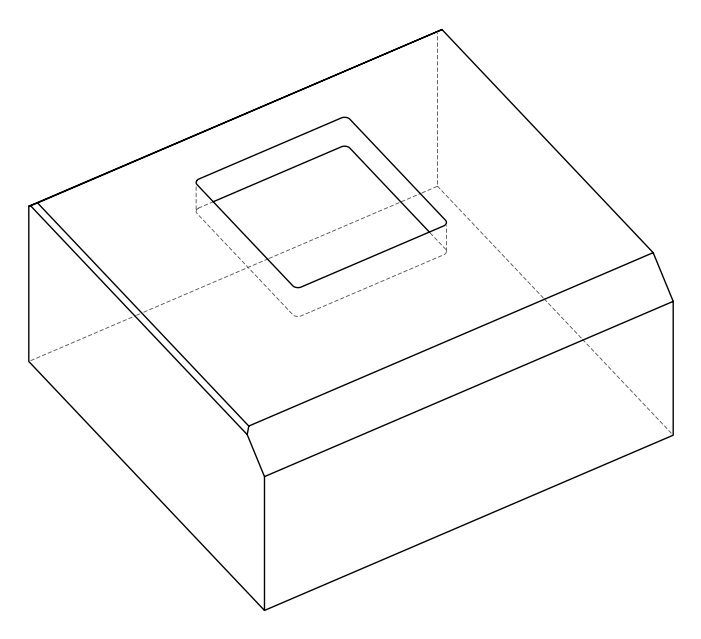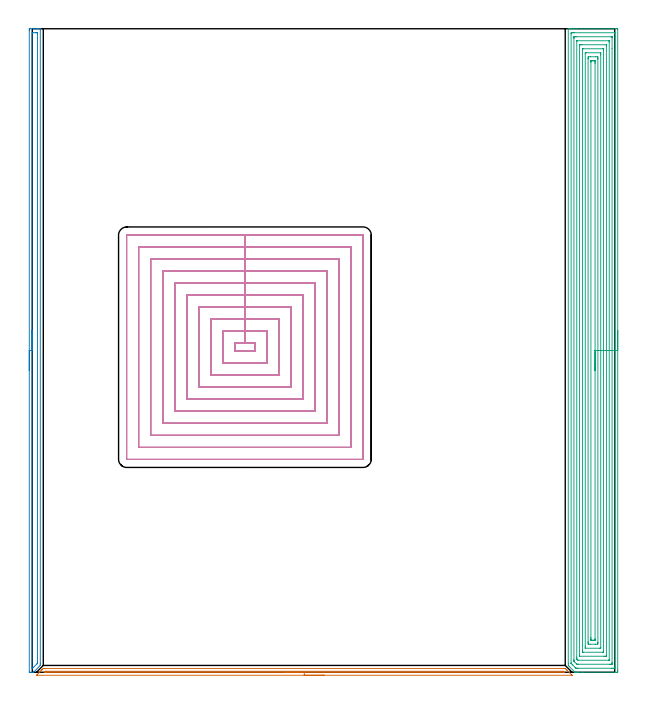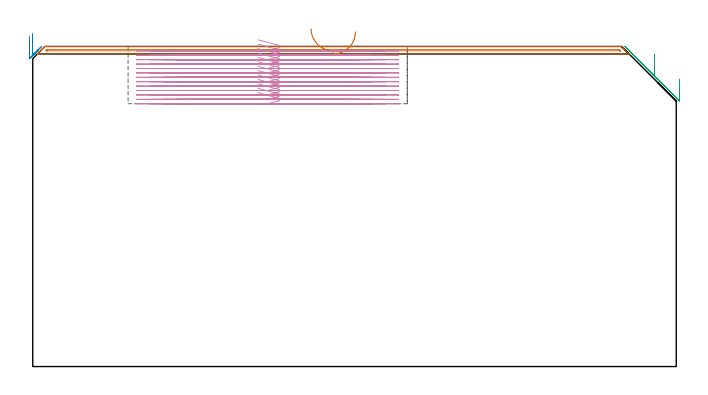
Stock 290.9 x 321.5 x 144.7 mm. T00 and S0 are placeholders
(PLAN: 4 operations, 1 tool changes, 99.3 min)
(1 AREA_MILL | FG_CHAMFER_SURFACE | UGT0205_001 | 4.37 min | 1571 mm3)
(2 AREA_MILL_1 | FG_CHAMFER_SURFACE_1 | UGT0205_001 | 5.32 min | 4841 mm3)
(3 AREA_MILL_2 | FG_CHAMFER_SURFACE_2 | UGT0205_001 | 23.52 min | 98011 mm3)
(4 MILL_RECTANGULAR_POCKET | POCKET_RECTANGULAR_STRAIGHT | NXT0201_009 | Follow Part, ap 2, ae 75% | 66.1 min | 392237 mm3)
(TOOL UGT0205_001 | Chamfer Mill 20 x 3 x 45 deg. | D20 FL50 Z2)
(TOOL NXT0201_009 | ENDMILL 8mm [2P460-0800-NA 1630] | D8 FL26 Z6)
(OP 1 AREA_MILL)
G17 G21 G94 G90
T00 M6
G54
G17 G0 G90 X145.85 Y-1.5 S1061 M3
G43 Z154.7 H0
Z151.3
G94 G1 X145.812 Z150.428 F250.
X145.698 Z149.563
X145.509 Z148.712
X145.247 Z147.88
X144.913 Z147.074
X144.51 Z146.3
X144.041 Z145.564
X143.51 Z144.872
X142.921 Z144.229
X142.278 Z143.639
X141.586 Z143.108
X140.85 Z142.64
X140.076 Z142.237
X139.27 Z141.903
X138.438 Z141.641
X137.586 Z141.452
X136.722 Z141.338
X135.85 Z141.3
X2.611
X2.273 Y-1.499 Z141.301
X2.108 Y-1.497 Z141.303
X2.105 Y-1.495 Z141.305
X3.167 Y-0.433 Z142.366
X3.945 Y0.346 Z143.144
X4.06 Y0.462 Z143.258
X4.237 Y0.638 Z143.436
X4.507 Y0.908 Z143.706
X4.674 Y1.077 Z143.871
X4.838 Y1.239 Z144.037
X4.954 Y1.355 Z144.153
X5.113 Y1.515 Z144.31
X5.4 Y1.8 Z144.597
X5.498 Y1.894 Z144.691
X6.294 Y1.9 Z144.7
X265.406
X266.202 Y1.894 Z144.691
X266.3 Y1.8 Z144.597
X266.597 Y1.503 Z144.303
X266.895 Y1.206 Z144.004
X267.025 Y1.077 Z143.873
X267.381 Y0.719 Z143.519
X269.492 Y-1.391 Z141.407
X269.576 Y-1.479 Z141.319
X269.583 Y-1.495 Z141.303
X269.576 Y-1.499 Z141.299
X135.85 Y-1.5 Z141.3
Y-0.086 Z142.714
X6.758 Y-0.085 Z142.715
X6.294 Y-0.082 Z142.718
X6.131 Y-0.079 Z142.721
X5.99 Y-0.071 Z142.729
X6.053 Y-0.002 Z142.798
X6.133 Y0.08 Z142.88
X6.294 Y0.243 Z143.043
X6.497 Y0.439 Z143.239
X6.534 Y0.473 Z143.273
X6.6 Y0.479 Z143.279
X6.748 Y0.482 Z143.282
X7.046 Y0.485 Z143.285
X7.187 Y0.486 Z143.286
X264.669 Y0.485 Z143.285
X264.959 Y0.482 Z143.282
X265.104 Y0.479 Z143.279
X265.167 Y0.472 Z143.272
X265.201 Y0.44 Z143.24
X265.406 Y0.242 Z143.042
X265.657 Y-0.014 Z142.786
X265.711 Y-0.072 Z142.728
X265.713 Y-0.08 Z142.72
X265.695 Y-0.081 Z142.719
X265.638 Y-0.083 Z142.717
X265.406 Y-0.085 Z142.715
X265.251 Y-0.086 Z142.714
X135.85
X134.978 Z142.752
X134.113 Z142.866
X133.262 Z143.055
X132.43 Z143.317
X131.624 Z143.651
X130.85 Z144.054
X130.114 Z144.523
X129.422 Z145.054
X128.779 Z145.643
X128.19 Z146.286
X127.658 Z146.978
X127.19 Z147.714
X126.787 Z148.488
X126.453 Z149.294
X126.191 Z150.126
X126.002 Z150.978
X125.888 Z151.843
X125.85 Z152.714
G0 Z154.7
M5
M2
(OP 2 AREA_MILL_1)
G17 G21 G94 G90
T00 M6
G54
G17 G0 G90 X-1.5 Y150.7 S1061 M3
G43 Z154.7 H0
Z149.2
G94 G1 Y150.738 Z148.328 F250.
Y150.852 Z147.463
Y151.041 Z146.612
Y151.303 Z145.78
Y151.637 Z144.974
Y152.04 Z144.2
Y152.508 Z143.464
Y153.04 Z142.772
Y153.629 Z142.129
Y154.272 Z141.54
Y154.964 Z141.008
Y155.7 Z140.54
Y156.474 Z140.137
Y157.28 Z139.803
Y158.112 Z139.541
Y158.964 Z139.352
Y159.828 Z139.238
Y160.7 Z139.2
Y320.411
X-1.499 Y320.769 Z139.201
X-1.494 Y321.3 Z139.203
X-1.491 Y321.392 Z139.205
X-0.968 Y321.4 Z139.728
X0.806 Z141.501
X2.217 Z142.913
X2.581 Z143.276
X3.308 Z144.008
X3.564 Z144.264
X3.965 Y321.392 Z144.657
X3.997 Y321.39 Z144.688
X4. Y321.217 Z144.7
Y4.207
Y3.404 Z144.698
X3.999 Y3.398 Z144.697
X3.913 Y3.313 Z144.613
X0.76 Y0.16 Z141.46
X0.728 Y0.128 Z141.427
X0.601 Y0.01 Z141.294
X0.552 Y0.002 Z141.247
X0.45 Y0. Z141.15
X0.443 Z141.142
X-0.24 Z140.459
X-0.968 Z139.727
X-1.332 Z139.365
X-1.491 Y0.002 Z139.205
X-1.5 Y0.183 Z139.2
Y160.7
X-0.086 Z140.614
Y318.981
X-0.081 Y319.39 Z140.619
X0.392 Y319.399 Z141.092
X1.694 Y319.4 Z142.394
X2.166 Y319.399 Z142.866
X2.581 Y319.39 Z143.281
X2.586 Y318.981 Z143.286
Y5.102
X2.581 Y4.442 Z143.281
X2.468 Y4.321 Z143.168
X2.358 Y4.207 Z143.058
X0.569 Y2.419 Z141.269
X0.237 Y2.099 Z140.937
X0.125 Y2.01 Z140.825
X-0.081 Z140.619
X-0.086 Y2.419 Z140.614
Y2.424
Y160.7
Y161.572 Z140.652
Y162.436 Z140.766
Y163.288 Z140.955
Y164.12 Z141.217
Y164.926 Z141.551
Y165.7 Z141.954
Y166.436 Z142.423
Y167.128 Z142.954
Y167.771 Z143.543
Y168.36 Z144.186
Y168.892 Z144.878
Y169.36 Z145.614
Y169.763 Z146.388
Y170.097 Z147.194
Y170.359 Z148.026
Y170.548 Z148.878
Y170.662 Z149.743
Y170.7 Z150.614
G0 Z154.7
M5
M2
(OP 3 AREA_MILL_2)
G17 G21 G94 G90
T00 M6
G54
G17 G0 G90 X292.4 Y170.7 S1061 M3
G43 Z154.7 H0
Z130.
G94 G1 Y170.662 Z129.128 F250.
Y170.548 Z128.264
Y170.359 Z127.412
Y170.097 Z126.58
Y169.763 Z125.774
Y169.36 Z125.
Y168.892 Z124.264
Y168.36 Z123.572
Y167.771 Z122.929
Y167.128 Z122.34
Y166.436 Z121.808
Y165.7 Z121.34
Y164.926 Z120.937
Y164.12 Z120.603
Y163.288 Z120.341
Y162.436 Z120.152
Y161.572 Z120.038
Y160.7 Z120.
Y1.067
X292.399 Y0.63 Z120.001
X292.395 Y0.178 Z120.003
X292.392 Y0.01 Z120.006
X291.949 Y0. Z120.448
X274.942 Z137.453
X272.558 Z139.837
X271.835 Z140.565
X271.558 Z140.842
X271.154 Y0.001 Z141.237
X271.098 Y0.01 Z141.293
X271.034 Y0.062 Z141.358
X270.956 Y0.143 Z141.441
X270.916 Y0.183 Z141.482
X268.151 Y2.948 Z144.247
X267.788 Y3.313 Z144.61
X267.706 Y3.399 Z144.692
X267.7 Y4.207 Z144.7
Y321.217
X267.703 Y321.393 Z144.688
X267.704 Y321.4 Z144.686
X268.07 Z144.33
X268.309 Z144.091
X269.032 Z143.363
X270.275 Z142.122
X271.677 Z140.719
X291.949 Z120.448
X292.212 Y321.397 Z120.186
X292.392 Y321.39 Z120.006
X292.399 Y321.207 Z119.999
X292.4 Y160.7 Z120.
X290.986 Z121.414
X290.985 Y2.503 Z121.415
X290.984 Y2.419 Z121.416
X290.979 Y2.023 Z121.421
X290.592 Y2.007 Z121.808
X290.186 Y2.002 Z122.214
X289.718 Y2. Z122.682
X289.305 Z123.095
X272.558 Z139.842
X272.087 Y2.002 Z140.313
X271.677 Y2.01 Z140.723
X271.544 Y2.018 Z140.856
X271.408 Y2.149 Z140.992
X271.132 Y2.419 Z141.268
X269.914 Y3.636 Z142.486
X269.344 Y4.207 Z143.056
X269.151 Y4.408 Z143.249
X269.121 Y4.441 Z143.279
X269.119 Y4.462 Z143.281
X269.116 Y4.512 Z143.284
X269.115 Y4.613 Z143.285
Y318.897
Y318.981
X269.121 Y319.377 Z143.279
X269.508 Y319.393 Z142.892
X269.914 Y319.398 Z142.486
X270.382 Y319.4 Z142.018
X270.795 Z141.605
X290.885 Y319.399 Z121.515
X290.919 Y319.398 Z121.481
X290.955 Y319.394 Z121.445
X290.978 Y319.39 Z121.422
X290.979 Y319.362 Z121.421
X290.985 Y319.065 Z121.415
X290.986 Y160.7 Z121.414
X289.572 Z122.828
X289.571 Y4.831 Z122.829
X289.569 Y4.207 Z122.831
X289.567 Y4.073 Z122.833
X289.565 Y4.014 Z122.835
X289.503 Y4.006 Z122.897
X289.305 Y4.003 Z123.095
X288.628 Y4. Z123.772
X288.423 Z123.977
X272.762 Z139.638
X272.558 Y4.003 Z139.842
X272.354 Y4.009 Z140.046
X271.988 Y4.024 Z140.412
X271.794 Y4.207 Z140.606
X270.795 Y5.205 Z141.605
X270.602 Y5.405 Z141.798
X270.555 Y5.456 Z141.845
X270.535 Y5.484 Z141.865
X270.533 Y5.545 Z141.867
X270.531 Y5.725 Z141.869
X270.529 Y5.996 Z141.871
Y6.266 Z141.872
Y316.569 Z141.871
X270.531 Y317.192 Z141.869
X270.533 Y317.327 Z141.867
X270.535 Y317.386 Z141.865
X270.597 Y317.394 Z141.803
X270.795 Y317.397 Z141.605
X271.472 Y317.4 Z140.928
X271.677 Z140.723
X289.101 Z123.299
X289.305 Y317.397 Z123.095
X289.509 Y317.392 Z122.891
X289.562 Y317.39 Z122.838
X289.565 Y317.354 Z122.835
X289.569 Y317.283 Z122.831
X289.571 Y317.192 Z122.829
X289.572 Y311.436 Z122.828
Y160.7
X288.157 Z124.243
Y6.266
X288.155 Y6.058 Z124.245
X288.153 Y6.023 Z124.247
X288.151 Y6.011 Z124.249
X288.144 Y6.008 Z124.256
X288.09 Y6.003 Z124.31
X287.981 Y6.001 Z124.419
X272.558 Z139.842
X272.553 Z139.847
X272.181 Y6.28 Z140.219
X272.109 Y6.351 Z140.291
X271.963 Y6.498 Z140.437
X271.95 Y6.613 Z140.45
X271.947 Y6.89 Z140.453
X271.943 Y7.514 Z140.457
Y315.134
X271.945 Y315.342 Z140.455
X271.947 Y315.377 Z140.453
X271.949 Y315.389 Z140.451
X271.956 Y315.392 Z140.444
X272.01 Y315.397 Z140.39
X272.119 Y315.399 Z140.281
X287.981 Z124.419
X288.09 Y315.398 Z124.31
X288.143 Y315.394 Z124.257
X288.151 Y315.39 Z124.249
X288.154 Y315.385 Z124.246
X288.156 Y315.363 Z124.244
X288.157 Y315.258 Z124.243
Y314.78
Y160.7
X286.743 Z125.657
Y8.511
X286.741 Y8.344 Z125.659
X286.736 Y8.018 Z125.664
X286.661 Y8.01 Z125.739
X286.445 Y8.003 Z125.955
X285.779 Y8. Z126.621
X285.567 Z126.833
X273.439 Y8.001 Z138.961
X273.395 Y8.003 Z139.005
X273.371 Y8.006 Z139.029
X273.364 Y8.008 Z139.036
X273.362 Y8.093 Z139.038
X273.358 Y8.428 Z139.042
X273.357 Y8.762 Z139.043
Y312.889
X273.359 Y313.056 Z139.041
X273.364 Y313.382 Z139.036
X273.439 Y313.39 Z138.961
X273.655 Y313.397 Z138.745
X274.321 Y313.4 Z138.079
X274.533 Z137.867
X286.661 Y313.399 Z125.739
X286.705 Y313.397 Z125.695
X286.729 Y313.394 Z125.671
X286.736 Y313.392 Z125.664
X286.738 Y313.307 Z125.662
X286.742 Y312.973 Z125.658
X286.743 Y312.805 Z125.657
Y312.721
Y160.7
X285.329 Z127.071
Y10.924
X285.328 Y10.467 Z127.072
X285.324 Y10.034 Z127.076
X285.322 Y10.01 Z127.078
X285.3 Y10.007 Z127.1
X285.243 Y10.002 Z127.157
X285.128 Y10. Z127.272
X284.898 Z127.502
X275.202 Z137.198
X274.78 Y10.001 Z137.62
X274.775 Y10.006 Z137.625
X274.773 Y10.009 Z137.627
X274.771 Y10.467 Z137.629
Y10.904
Y310.476
X274.772 Y310.933 Z137.628
X274.776 Y311.366 Z137.624
X274.778 Y311.39 Z137.622
X274.8 Y311.393 Z137.6
X274.857 Y311.398 Z137.543
X274.972 Y311.399 Z137.428
X275.202 Y311.4 Z137.198
X284.898 Z127.502
X285.32 Y311.398 Z127.08
X285.325 Y311.394 Z127.075
X285.327 Y311.391 Z127.073
X285.329 Y310.933 Z127.071
Y310.495
Y160.7
X283.915 Z128.485
X283.914 Y12.359 Z128.486
X283.913 Y12.256 Z128.487
X283.91 Y12.058 Z128.49
X283.908 Y12.018 Z128.492
X283.807 Y12.01 Z128.593
X283.639 Y12.005 Z128.761
X283.386 Y12.001 Z129.014
X276.335 Z136.065
X276.242 Y12.006 Z136.158
X276.212 Y12.01 Z136.188
X276.192 Y12.018 Z136.208
X276.19 Y12.058 Z136.21
X276.187 Y12.151 Z136.213
X276.186 Y12.256 Z136.214
X276.185 Y13.047 Z136.215
X276.186 Y309.041 Z136.214
X276.187 Y309.144 Z136.213
X276.19 Y309.341 Z136.21
X276.192 Y309.382 Z136.208
X276.293 Y309.39 Z136.107
X276.461 Y309.395 Z135.939
X276.714 Y309.399 Z135.686
X283.765 Z128.635
X283.858 Y309.394 Z128.542
X283.888 Y309.39 Z128.512
X283.908 Y309.382 Z128.492
X283.91 Y309.342 Z128.49
X283.913 Y309.249 Z128.487
X283.914 Y309.144 Z128.486
X283.915 Y308.353 Z128.485
Y160.7
X282.5 Z129.9
Y14.938
X282.499 Y14.69 Z129.901
X282.493 Y14.044 Z129.907
X282.292 Y14.005 Z130.108
X282.254 Y14.003 Z130.146
X281.416 Y14. Z130.984
X278.771 Z133.629
X277.887 Y14.002 Z134.513
X277.846 Y14.007 Z134.554
X277.607 Y14.044 Z134.793
X277.604 Y14.291 Z134.796
X277.6 Y14.938 Z134.8
Y15.189
Y306.462
X277.601 Y306.71 Z134.799
X277.607 Y307.356 Z134.793
X277.808 Y307.395 Z134.592
X277.846 Y307.397 Z134.554
X278.684 Y307.4 Z133.716
X281.329 Z131.071
X282.212 Y307.397 Z130.188
X282.254 Y307.393 Z130.146
X282.493 Y307.356 Z129.907
X282.496 Y307.109 Z129.904
X282.5 Y306.462 Z129.9
Y306.211
Y160.7
X281.086 Z131.314
Y16.727
X281.084 Y16.124 Z131.316
X281.082 Y16.037 Z131.318
X281.08 Y16.017 Z131.32
X281.071 Y16.01 Z131.329
X281.028 Y16.007 Z131.372
X280.849 Y16.002 Z131.551
X280.491 Y16. Z131.909
X280.326 Z132.074
X279.609 Z132.791
X279.444 Z132.956
X279.195 Y16.005 Z133.205
X279.071 Y16.01 Z133.329
X279.02 Y16.015 Z133.38
X279.019 Y16.053 Z133.381
X279.015 Y16.435 Z133.385
X279.014 Y16.727 Z133.386
Y17.331
Y304.673
X279.016 Y305.275 Z133.384
X279.018 Y305.363 Z133.382
X279.02 Y305.383 Z133.38
X279.029 Y305.39 Z133.371
X279.072 Y305.393 Z133.328
X279.251 Y305.397 Z133.149
X279.609 Y305.4 Z132.791
X279.774 Z132.626
X280.491 Z131.909
X280.656 Z131.744
X280.905 Y305.395 Z131.495
X281.029 Y305.39 Z131.371
X281.08 Y305.385 Z131.32
X281.081 Y305.347 Z131.319
X281.085 Y304.964 Z131.315
X281.086 Y304.673 Z131.314
Y304.069
Y160.7
Y159.828 Z131.352
Y158.963 Z131.466
Y158.112 Z131.654
Y157.28 Z131.917
Y156.474 Z132.251
Y155.7 Z132.653
Y154.964 Z133.122
Y154.272 Z133.653
Y153.629 Z134.243
Y153.04 Z134.886
Y152.508 Z135.578
Y152.04 Z136.314
Y151.637 Z137.088
Y151.303 Z137.894
Y151.041 Z138.726
Y150.852 Z139.577
Y150.738 Z140.442
Y150.7 Z141.314
G0 Z154.7
M5
M2
(OP 4 MILL_RECTANGULAR_POCKET)
G17 G21 G94 G90
T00 M6
G54
G17 G0 G90 X101.868 Y160.3 S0 M3
G43 Z154.7 H1
Z147.7
G94 G1 X111.3 Z145.173 F250.
Y164.4 Z144.074
X106.2 Z142.708
X101.1 F500.
Y160.3
X111.3
Y164.4
X106.2
Y170.4
X95.1
Y154.3
X117.3
Y170.4
X106.2
Y176.4
X89.1
Y148.3
X123.3
Y176.4
X106.2
Y182.4
X83.1
Y142.3
X129.3
Y182.4
X106.2
Y188.4
X77.1
Y136.3
X135.3
Y188.4
X106.2
Y194.4
X71.1
Y130.3
X141.3
Y194.4
X106.2
Y200.4
X65.1
Y124.3
X147.3
Y200.4
X106.2
Y206.4
X59.1
Y118.3
X153.3
Y206.4
X106.2
Y212.4
X53.1
Y112.3
X159.3
Y212.4
X106.2
Y218.4
X47.2
X47.145 Y218.395
X47.105 Y218.355
X47.1 Y218.3
Y106.4
X47.105 Y106.345
X47.145 Y106.305
X47.2 Y106.3
X165.2
X165.255 Y106.305
X165.295 Y106.345
X165.3 Y106.4
Y218.3
X165.295 Y218.355
X165.255 Y218.395
X165.2 Y218.4
X106.2
X105.2
G0 X101.868 Y160.3 Z145.708
G1 X111.3 Z143.18 F250.
Y164.4 Z142.082
X106.2 Z140.715
X101.1 F500.
Y160.3
X111.3
Y164.4
X106.2
Y170.4
X95.1
Y154.3
X117.3
Y170.4
X106.2
Y176.4
X89.1
Y148.3
X123.3
Y176.4
X106.2
Y182.4
X83.1
Y142.3
X129.3
Y182.4
X106.2
Y188.4
X77.1
Y136.3
X135.3
Y188.4
X106.2
Y194.4
X71.1
Y130.3
X141.3
Y194.4
X106.2
Y200.4
X65.1
Y124.3
X147.3
Y200.4
X106.2
Y206.4
X59.1
Y118.3
X153.3
Y206.4
X106.2
Y212.4
X53.1
Y112.3
X159.3
Y212.4
X106.2
Y218.4
X47.2
X47.145 Y218.395
X47.105 Y218.355
X47.1 Y218.3
Y106.4
X47.105 Y106.345
X47.145 Y106.305
X47.2 Y106.3
X165.2
X165.255 Y106.305
X165.295 Y106.345
X165.3 Y106.4
Y218.3
X165.295 Y218.355
X165.255 Y218.395
X165.2 Y218.4
X106.2
X105.2
G0 X101.868 Y160.3 Z143.715
G1 X111.3 Z141.188 F250.
Y164.4 Z140.09
X106.2 Z138.723
X101.1 F500.
Y160.3
X111.3
Y164.4
X106.2
Y170.4
X95.1
Y154.3
X117.3
Y170.4
X106.2
Y176.4
X89.1
Y148.3
X123.3
Y176.4
X106.2
Y182.4
X83.1
Y142.3
X129.3
Y182.4
X106.2
Y188.4
X77.1
Y136.3
X135.3
Y188.4
X106.2
Y194.4
X71.1
Y130.3
X141.3
Y194.4
X106.2
Y200.4
X65.1
Y124.3
X147.3
Y200.4
X106.2
Y206.4
X59.1
Y118.3
X153.3
Y206.4
X106.2
Y212.4
X53.1
Y112.3
X159.3
Y212.4
X106.2
Y218.4
X47.2
X47.145 Y218.395
X47.105 Y218.355
X47.1 Y218.3
Y106.4
X47.105 Y106.345
X47.145 Y106.305
X47.2 Y106.3
X165.2
X165.255 Y106.305
X165.295 Y106.345
X165.3 Y106.4
Y218.3
X165.295 Y218.355
X165.255 Y218.395
X165.2 Y218.4
X106.2
X105.2
G0 X101.868 Y160.3 Z141.723
G1 X111.3 Z139.196 F250.
Y164.4 Z138.097
X106.2 Z136.731
X101.1 F500.
Y160.3
X111.3
Y164.4
X106.2
Y170.4
X95.1
Y154.3
X117.3
Y170.4
X106.2
Y176.4
X89.1
Y148.3
X123.3
Y176.4
X106.2
Y182.4
X83.1
Y142.3
X129.3
Y182.4
X106.2
Y188.4
X77.1
Y136.3
X135.3
Y188.4
X106.2
Y194.4
X71.1
Y130.3
X141.3
Y194.4
X106.2
Y200.4
X65.1
Y124.3
X147.3
Y200.4
X106.2
Y206.4
X59.1
Y118.3
X153.3
Y206.4
X106.2
Y212.4
X53.1
Y112.3
X159.3
Y212.4
X106.2
Y218.4
X47.2
X47.145 Y218.395
X47.105 Y218.355
X47.1 Y218.3
Y106.4
X47.105 Y106.345
X47.145 Y106.305
X47.2 Y106.3
X165.2
X165.255 Y106.305
X165.295 Y106.345
X165.3 Y106.4
Y218.3
X165.295 Y218.355
X165.255 Y218.395
X165.2 Y218.4
X106.2
X105.2
G0 X101.868 Y160.3 Z139.731
G1 X111.3 Z137.204 F250.
Y164.4 Z136.105
X106.2 Z134.738
X101.1 F500.
Y160.3
X111.3
Y164.4
X106.2
Y170.4
X95.1
Y154.3
X117.3
Y170.4
X106.2
Y176.4
X89.1
Y148.3
X123.3
Y176.4
X106.2
Y182.4
X83.1
Y142.3
X129.3
Y182.4
X106.2
Y188.4
X77.1
Y136.3
X135.3
Y188.4
X106.2
Y194.4
X71.1
Y130.3
X141.3
Y194.4
X106.2
Y200.4
X65.1
Y124.3
X147.3
Y200.4
X106.2
Y206.4
X59.1
Y118.3
X153.3
Y206.4
X106.2
Y212.4
X53.1
Y112.3
X159.3
Y212.4
X106.2
Y218.4
X47.2
X47.145 Y218.395
X47.105 Y218.355
X47.1 Y218.3
Y106.4
X47.105 Y106.345
X47.145 Y106.305
X47.2 Y106.3
X165.2
X165.255 Y106.305
X165.295 Y106.345
X165.3 Y106.4
Y218.3
X165.295 Y218.355
X165.255 Y218.395
X165.2 Y218.4
X106.2
X105.2
G0 X101.868 Y160.3 Z137.738
G1 X111.3 Z135.211 F250.
Y164.4 Z134.113
X106.2 Z132.746
X101.1 F500.
Y160.3
X111.3
Y164.4
X106.2
Y170.4
X95.1
Y154.3
X117.3
Y170.4
X106.2
Y176.4
X89.1
Y148.3
X123.3
Y176.4
X106.2
Y182.4
X83.1
Y142.3
X129.3
Y182.4
X106.2
Y188.4
X77.1
Y136.3
X135.3
Y188.4
X106.2
Y194.4
X71.1
Y130.3
X141.3
Y194.4
X106.2
Y200.4
X65.1
Y124.3
X147.3
Y200.4
X106.2
Y206.4
X59.1
Y118.3
X153.3
Y206.4
X106.2
Y212.4
X53.1
Y112.3
X159.3
Y212.4
X106.2
Y218.4
X47.2
X47.145 Y218.395
X47.105 Y218.355
X47.1 Y218.3
Y106.4
X47.105 Y106.345
X47.145 Y106.305
X47.2 Y106.3
X165.2
X165.255 Y106.305
X165.295 Y106.345
X165.3 Y106.4
Y218.3
X165.295 Y218.355
X165.255 Y218.395
X165.2 Y218.4
X106.2
X105.2
G0 X101.868 Y160.3 Z135.746
G1 X111.3 Z133.219 F250.
Y164.4 Z132.12
X106.2 Z130.754
X101.1 F500.
Y160.3
X111.3
Y164.4
X106.2
Y170.4
X95.1
Y154.3
X117.3
Y170.4
X106.2
Y176.4
X89.1
Y148.3
X123.3
Y176.4
X106.2
Y182.4
X83.1
Y142.3
X129.3
Y182.4
X106.2
Y188.4
X77.1
Y136.3
X135.3
Y188.4
X106.2
Y194.4
X71.1
Y130.3
X141.3
Y194.4
X106.2
Y200.4
X65.1
Y124.3
X147.3
Y200.4
X106.2
Y206.4
X59.1
Y118.3
X153.3
Y206.4
X106.2
Y212.4
X53.1
Y112.3
X159.3
Y212.4
X106.2
Y218.4
X47.2
X47.145 Y218.395
X47.105 Y218.355
X47.1 Y218.3
Y106.4
X47.105 Y106.345
X47.145 Y106.305
X47.2 Y106.3
X165.2
X165.255 Y106.305
X165.295 Y106.345
X165.3 Y106.4
Y218.3
X165.295 Y218.355
X165.255 Y218.395
X165.2 Y218.4
X106.2
X105.2
G0 X101.868 Y160.3 Z133.754
G1 X111.3 Z131.227 F250.
Y164.4 Z130.128
X106.2 Z128.762
X101.1 F500.
Y160.3
X111.3
Y164.4
X106.2
Y170.4
X95.1
Y154.3
X117.3
Y170.4
X106.2
Y176.4
X89.1
Y148.3
X123.3
Y176.4
X106.2
Y182.4
X83.1
Y142.3
X129.3
Y182.4
X106.2
Y188.4
X77.1
Y136.3
X135.3
Y188.4
X106.2
Y194.4
X71.1
Y130.3
X141.3
Y194.4
X106.2
Y200.4
X65.1
Y124.3
X147.3
Y200.4
X106.2
Y206.4
X59.1
Y118.3
X153.3
Y206.4
X106.2
Y212.4
X53.1
Y112.3
X159.3
Y212.4
X106.2
Y218.4
X47.2
X47.145 Y218.395
X47.105 Y218.355
X47.1 Y218.3
Y106.4
X47.105 Y106.345
X47.145 Y106.305
X47.2 Y106.3
X165.2
X165.255 Y106.305
X165.295 Y106.345
X165.3 Y106.4
Y218.3
X165.295 Y218.355
X165.255 Y218.395
X165.2 Y218.4
X106.2
X105.2
G0 X101.868 Y160.3 Z131.762
G1 X111.3 Z129.234 F250.
Y164.4 Z128.136
X106.2 Z126.769
X101.1 F500.
Y160.3
X111.3
Y164.4
X106.2
Y170.4
X95.1
Y154.3
X117.3
Y170.4
X106.2
Y176.4
X89.1
Y148.3
X123.3
Y176.4
X106.2
Y182.4
X83.1
Y142.3
X129.3
Y182.4
X106.2
Y188.4
X77.1
Y136.3
X135.3
Y188.4
X106.2
Y194.4
X71.1
Y130.3
X141.3
Y194.4
X106.2
Y200.4
X65.1
Y124.3
X147.3
Y200.4
X106.2
Y206.4
X59.1
Y118.3
X153.3
Y206.4
X106.2
Y212.4
X53.1
Y112.3
X159.3
Y212.4
X106.2
Y218.4
X47.2
X47.145 Y218.395
X47.105 Y218.355
X47.1 Y218.3
Y106.4
X47.105 Y106.345
X47.145 Y106.305
X47.2 Y106.3
X165.2
X165.255 Y106.305
X165.295 Y106.345
X165.3 Y106.4
Y218.3
X165.295 Y218.355
X165.255 Y218.395
X165.2 Y218.4
X106.2
X105.2
G0 X101.868 Y160.3 Z129.769
G1 X111.3 Z127.242 F250.
Y164.4 Z126.143
X106.2 Z124.777
X101.1 F500.
Y160.3
X111.3
Y164.4
X106.2
Y170.4
X95.1
Y154.3
X117.3
Y170.4
X106.2
Y176.4
X89.1
Y148.3
X123.3
Y176.4
X106.2
Y182.4
X83.1
Y142.3
X129.3
Y182.4
X106.2
Y188.4
X77.1
Y136.3
X135.3
Y188.4
X106.2
Y194.4
X71.1
Y130.3
X141.3
Y194.4
X106.2
Y200.4
X65.1
Y124.3
X147.3
Y200.4
X106.2
Y206.4
X59.1
Y118.3
X153.3
Y206.4
X106.2
Y212.4
X53.1
Y112.3
X159.3
Y212.4
X106.2
Y218.4
X47.2
X47.145 Y218.395
X47.105 Y218.355
X47.1 Y218.3
Y106.4
X47.105 Y106.345
X47.145 Y106.305
X47.2 Y106.3
X165.2
X165.255 Y106.305
X165.295 Y106.345
X165.3 Y106.4
Y218.3
X165.295 Y218.355
X165.255 Y218.395
X165.2 Y218.4
X106.2
X105.2
G0 X101.868 Y160.3 Z127.777
G1 X111.3 Z125.25 F250.
Y164.4 Z124.151
X106.2 Z122.785
X101.1 F500.
Y160.3
X111.3
Y164.4
X106.2
Y170.4
X95.1
Y154.3
X117.3
Y170.4
X106.2
Y176.4
X89.1
Y148.3
X123.3
Y176.4
X106.2
Y182.4
X83.1
Y142.3
X129.3
Y182.4
X106.2
Y188.4
X77.1
Y136.3
X135.3
Y188.4
X106.2
Y194.4
X71.1
Y130.3
X141.3
Y194.4
X106.2
Y200.4
X65.1
Y124.3
X147.3
Y200.4
X106.2
Y206.4
X59.1
Y118.3
X153.3
Y206.4
X106.2
Y212.4
X53.1
Y112.3
X159.3
Y212.4
X106.2
Y218.4
X47.2
X47.145 Y218.395
X47.105 Y218.355
X47.1 Y218.3
Y106.4
X47.105 Y106.345
X47.145 Y106.305
X47.2 Y106.3
X165.2
X165.255 Y106.305
X165.295 Y106.345
X165.3 Y106.4
Y218.3
X165.295 Y218.355
X165.255 Y218.395
X165.2 Y218.4
X106.2
X105.2
G0 X101.868 Y160.3 Z125.785
G1 X111.3 Z123.257 F250.
Y164.4 Z122.159
X106.2 Z120.792
X101.1 F500.
Y160.3
X111.3
Y164.4
X106.2
Y170.4
X95.1
Y154.3
X117.3
Y170.4
X106.2
Y176.4
X89.1
Y148.3
X123.3
Y176.4
X106.2
Y182.4
X83.1
Y142.3
X129.3
Y182.4
X106.2
Y188.4
X77.1
Y136.3
X135.3
Y188.4
X106.2
Y194.4
X71.1
Y130.3
X141.3
Y194.4
X106.2
Y200.4
X65.1
Y124.3
X147.3
Y200.4
X106.2
Y206.4
X59.1
Y118.3
X153.3
Y206.4
X106.2
Y212.4
X53.1
Y112.3
X159.3
Y212.4
X106.2
Y218.4
X47.2
X47.145 Y218.395
X47.105 Y218.355
X47.1 Y218.3
Y106.4
X47.105 Y106.345
X47.145 Y106.305
X47.2 Y106.3
X165.2
X165.255 Y106.305
X165.295 Y106.345
X165.3 Y106.4
Y218.3
X165.295 Y218.355
X165.255 Y218.395
X165.2 Y218.4
X106.2
X105.2
G0 X101.868 Y160.3 Z123.792
G1 X111.3 Z121.265 F250.
Y164.4 Z120.167
X106.2 Z118.8
X101.1 F500.
Y160.3
X111.3
Y164.4
X106.2
Y170.4
X95.1
Y154.3
X117.3
Y170.4
X106.2
Y176.4
X89.1
Y148.3
X123.3
Y176.4
X106.2
Y182.4
X83.1
Y142.3
X129.3
Y182.4
X106.2
Y188.4
X77.1
Y136.3
X135.3
Y188.4
X106.2
Y194.4
X71.1
Y130.3
X141.3
Y194.4
X106.2
Y200.4
X65.1
Y124.3
X147.3
Y200.4
X106.2
Y206.4
X59.1
Y118.3
X153.3
Y206.4
X106.2
Y212.4
X53.1
Y112.3
X159.3
Y212.4
X106.2
Y218.4
X47.2
X47.145 Y218.395
X47.105 Y218.355
X47.1 Y218.3
Y106.4
X47.105 Y106.345
X47.145 Y106.305
X47.2 Y106.3
X165.2
X165.255 Y106.305
X165.295 Y106.345
X165.3 Y106.4
Y218.3
X165.295 Y218.355
X165.255 Y218.395
X165.2 Y218.4
X106.2
X105.2
G0 Z154.7
M5
M2
